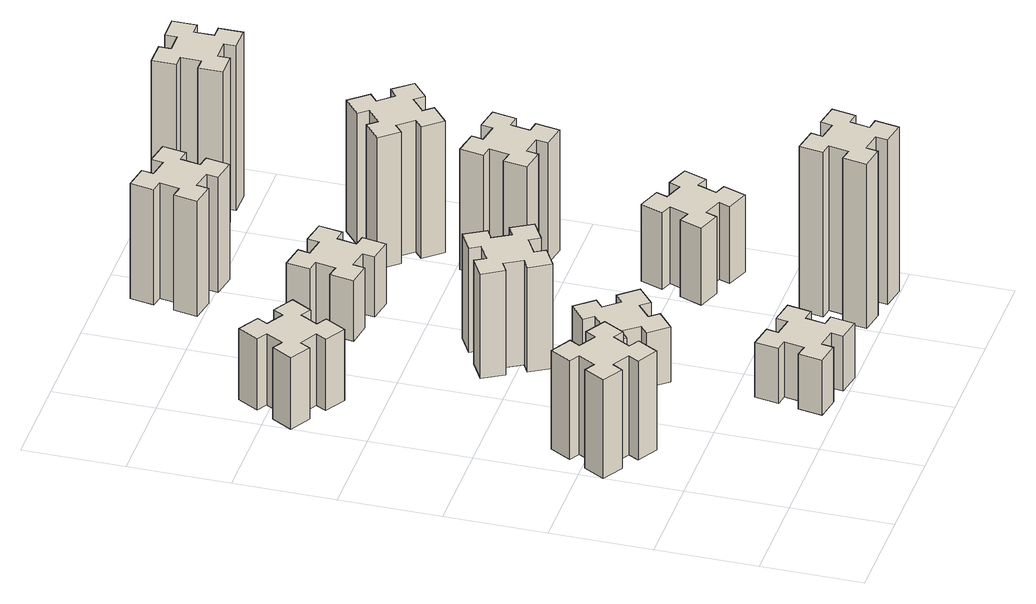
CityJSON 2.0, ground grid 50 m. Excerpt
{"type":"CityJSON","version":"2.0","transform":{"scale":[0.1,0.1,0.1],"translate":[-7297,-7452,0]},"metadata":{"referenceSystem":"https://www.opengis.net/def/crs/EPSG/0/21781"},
"CityObjects":{
"building1":{"type":"Building","attributes":{"class":"1000","function":"1000","usage":"1000","yearOfConstruction":2016,"roofType":"1000","measuredHeight":54,"storeysAboveGround":30,"storeysBelowGround":0},"geometry":[{"type":"Solid","lod":"1","boundaries":[[[[0,1,2,3,4,5,6,7,8,9,10,11,12,13,14,15,16,17,18,19]],[[17,16,20,21]],[[16,15,22,20]],[[15,14,23,22]],[[14,13,24,23]],[[13,12,25,24]],[[12,11,26,25]],[[11,10,27,26]],[[10,9,28,27]],[[9,8,29,28]],[[8,7,30,29]],[[7,6,31,30]],[[6,5,32,31]],[[5,4,33,32]],[[4,3,34,33]],[[3,2,35,34]],[[2,1,36,35]],[[1,0,37,36]],[[0,19,38,37]],[[19,18,39,38]],[[18,17,21,39]],[[24,25,26,27,28,29,30,31,32,33,34,35,36,37,38,39,21,20,22,23]]]]}]},
"building2":{"type":"Building","attributes":{"class":"1000","function":"1000","usage":"1000","yearOfConstruction":2016,"roofType":"1000","measuredHeight":39,"storeysAboveGround":30,"storeysBelowGround":0},"geometry":[{"type":"Solid","lod":"1","boundaries":[[[[40,41,42,43,44,45,46,47,48,49,50,51,52,53,54,55,56,57,58,59]],[[57,56,60,61]],[[56,55,62,60]],[[55,54,63,62]],[[54,53,64,63]],[[53,52,65,64]],[[52,51,66,65]],[[51,50,67,66]],[[50,49,68,67]],[[49,48,69,68]],[[48,47,70,69]],[[47,46,71,70]],[[46,45,72,71]],[[45,44,73,72]],[[44,43,74,73]],[[43,42,75,74]],[[42,41,76,75]],[[41,40,77,76]],[[40,59,78,77]],[[59,58,79,78]],[[58,57,61,79]],[[64,65,66,67,68,69,70,71,72,73,74,75,76,77,78,79,61,60,62,63]]]]}]},
"building3":{"type":"Building","attributes":{"class":"1000","function":"1000","usage":"1000","yearOfConstruction":2016,"roofType":"1000","measuredHeight":30,"storeysAboveGround":30,"storeysBelowGround":0},"geometry":[{"type":"Solid","lod":"1","boundaries":[[[[80,81,82,83,84,85,86,87,88,89,90,91,92,93,94,95,96,97,98,99]],[[97,96,100,101]],[[96,95,102,100]],[[95,94,103,102]],[[94,93,104,103]],[[93,92,105,104]],[[92,91,106,105]],[[91,90,107,106]],[[90,89,108,107]],[[89,88,109,108]],[[88,87,110,109]],[[87,86,111,110]],[[86,85,112,111]],[[85,84,113,112]],[[84,83,114,113]],[[83,82,115,114]],[[82,81,116,115]],[[81,80,117,116]],[[80,99,118,117]],[[99,98,119,118]],[[98,97,101,119]],[[104,105,106,107,108,109,110,111,112,113,114,115,116,117,118,119,101,100,102,103]]]]}]},
"building4":{"type":"Building","attributes":{"class":"1000","function":"1000","usage":"1000","yearOfConstruction":2016,"roofType":"1000","measuredHeight":30,"storeysAboveGround":30,"storeysBelowGround":0},"geometry":[{"type":"Solid","lod":"1","boundaries":[[[[120,121,122,123,124,125,126,127,128,129,130,131,132,133,134,135,136,137,138,139]],[[137,136,140,141]],[[136,135,142,140]],[[135,134,143,142]],[[134,133,144,143]],[[133,132,145,144]],[[132,131,146,145]],[[131,130,147,146]],[[130,129,148,147]],[[129,128,149,148]],[[128,127,150,149]],[[127,126,151,150]],[[126,125,152,151]],[[125,124,153,152]],[[124,123,154,153]],[[123,122,155,154]],[[122,121,156,155]],[[121,120,157,156]],[[120,139,158,157]],[[139,138,159,158]],[[138,137,141,159]],[[144,145,146,147,148,149,150,151,152,153,154,155,156,157,158,159,141,140,142,143]]]]}]},
"building5":{"type":"Building","attributes":{"class":"1000","function":"1000","usage":"1000","yearOfConstruction":2016,"roofType":"1000","measuredHeight":57,"storeysAboveGround":30,"storeysBelowGround":0},"geometry":[{"type":"Solid","lod":"1","boundaries":[[[[160,161,162,163,164,165,166,167,168,169,170,171,172,173,174,175,176,177,178,179]],[[177,176,180,181]],[[176,175,182,180]],[[175,174,183,182]],[[174,173,184,183]],[[173,172,185,184]],[[172,171,186,185]],[[171,170,187,186]],[[170,169,188,187]],[[169,168,189,188]],[[168,167,190,189]],[[167,166,191,190]],[[166,165,192,191]],[[165,164,193,192]],[[164,163,194,193]],[[163,162,195,194]],[[162,161,196,195]],[[161,160,197,196]],[[160,179,198,197]],[[179,178,199,198]],[[178,177,181,199]],[[184,185,186,187,188,189,190,191,192,193,194,195,196,197,198,199,181,180,182,183]]]]}]},
"building6":{"type":"Building","attributes":{"class":"1000","function":"1000","usage":"1000","yearOfConstruction":2016,"roofType":"1000","measuredHeight":33,"storeysAboveGround":30,"storeysBelowGround":0},"geometry":[{"type":"Solid","lod":"1","boundaries":[[[[200,201,202,203,204,205,206,207,208,209,210,211,212,213,214,215,216,217,218,219]],[[217,216,220,221]],[[216,215,222,220]],[[215,214,223,222]],[[214,213,224,223]],[[213,212,225,224]],[[212,211,226,225]],[[211,210,227,226]],[[210,209,228,227]],[[209,208,229,228]],[[208,207,230,229]],[[207,206,231,230]],[[206,205,232,231]],[[205,204,233,232]],[[204,203,234,233]],[[203,202,235,234]],[[202,201,236,235]],[[201,200,237,236]],[[200,219,238,237]],[[219,218,239,238]],[[218,217,221,239]],[[224,225,226,227,228,229,230,231,232,233,234,235,236,237,238,239,221,220,222,223]]]]}]},
"building7":{"type":"Building","attributes":{"class":"1000","function":"1000","usage":"1000","yearOfConstruction":2016,"roofType":"1000","measuredHeight":90,"storeysAboveGround":30,"storeysBelowGround":0},"geometry":[{"type":"Solid","lod":"1","boundaries":[[[[240,241,242,243,244,245,246,247,248,249,250,251,252,253,254,255,256,257,258,259]],[[257,256,260,261]],[[256,255,262,260]],[[255,254,263,262]],[[254,253,264,263]],[[253,252,265,264]],[[252,251,266,265]],[[251,250,267,266]],[[250,249,268,267]],[[249,248,269,268]],[[248,247,270,269]],[[247,246,271,270]],[[246,245,272,271]],[[245,244,273,272]],[[244,243,274,273]],[[243,242,275,274]],[[242,241,276,275]],[[241,240,277,276]],[[240,259,278,277]],[[259,258,279,278]],[[258,257,261,279]],[[264,265,266,267,268,269,270,271,272,273,274,275,276,277,278,279,261,260,262,263]]]]}]},
"building8":{"type":"Building","attributes":{"class":"1000","function":"1000","usage":"1000","yearOfConstruction":2016,"roofType":"1000","measuredHeight":63,"storeysAboveGround":30,"storeysBelowGround":0},"geometry":[{"type":"Solid","lod":"1","boundaries":[[[[280,281,282,283,284,285,286,287,288,289,290,291,292,293,294,295,296,297,298,299]],[[297,296,300,301]],[[296,295,302,300]],[[295,294,303,302]],[[294,293,304,303]],[[293,292,305,304]],[[292,291,306,305]],[[291,290,307,306]],[[290,289,308,307]],[[289,288,309,308]],[[288,287,310,309]],[[287,286,311,310]],[[286,285,312,311]],[[285,284,313,312]],[[284,283,314,313]],[[283,282,315,314]],[[282,281,316,315]],[[281,280,317,316]],[[280,299,318,317]],[[299,298,319,318]],[[298,297,301,319]],[[304,305,306,307,308,309,310,311,312,313,314,315,316,317,318,319,301,300,302,303]]]]}]},
"building9":{"type":"Building","attributes":{"class":"1000","function":"1000","usage":"1000","yearOfConstruction":2016,"roofType":"1000","measuredHeight":42,"storeysAboveGround":30,"storeysBelowGround":0},"geometry":[{"type":"Solid","lod":"1","boundaries":[[[[320,321,322,323,324,325,326,327,328,329,330,331,332,333,334,335,336,337,338,339]],[[337,336,340,341]],[[336,335,342,340]],[[335,334,343,342]],[[334,333,344,343]],[[333,332,345,344]],[[332,331,346,345]],[[331,330,347,346]],[[330,329,348,347]],[[329,328,349,348]],[[328,327,350,349]],[[327,326,351,350]],[[326,325,352,351]],[[325,324,353,352]],[[324,323,354,353]],[[323,322,355,354]],[[322,321,356,355]],[[321,320,357,356]],[[320,339,358,357]],[[339,338,359,358]],[[338,337,341,359]],[[344,345,346,347,348,349,350,351,352,353,354,355,356,357,358,359,341,340,342,343]]]]}]},
"building10":{"type":"Building","attributes":{"class":"1000","function":"1000","usage":"1000","yearOfConstruction":2016,"roofType":"1000","measuredHeight":66,"storeysAboveGround":30,"storeysBelowGround":0},"geometry":[{"type":"Solid","lod":"1","boundaries":[[[[360,361,362,363,364,365,366,367,368,369,370,371,372,373,374,375,376,377,378,379]],[[377,376,380,381]],[[376,375,382,380]],[[375,374,383,382]],[[374,373,384,383]],[[373,372,385,384]],[[372,371,386,385]],[[371,370,387,386]],[[370,369,388,387]],[[369,368,389,388]],[[368,367,390,389]],[[367,366,391,390]],[[366,365,392,391]],[[365,364,393,392]],[[364,363,394,393]],[[363,362,395,394]],[[362,361,396,395]],[[361,360,397,396]],[[360,379,398,397]],[[379,378,399,398]],[[378,377,381,399]],[[384,385,386,387,388,389,390,391,392,393,394,395,396,397,398,399,381,380,382,383]]]]}]},
"building11":{"type":"Building","attributes":{"class":"1000","function":"1000","usage":"1000","yearOfConstruction":2016,"roofType":"1000","measuredHeight":72,"storeysAboveGround":30,"storeysBelowGround":0},"geometry":[{"type":"Solid","lod":"1","boundaries":[[[[400,401,402,403,404,405,406,407,408,409,410,411,412,413,414,415,416,417,418,419]],[[417,416,420,421]],[[416,415,422,420]],[[415,414,423,422]],[[414,413,424,423]],[[413,412,425,424]],[[412,411,426,425]],[[411,410,427,426]],[[410,409,428,427]],[[409,408,429,428]],[[408,407,430,429]],[[407,406,431,430]],[[406,405,432,431]],[[405,404,433,432]],[[404,403,434,433]],[[403,402,435,434]],[[402,401,436,435]],[[401,400,437,436]],[[400,419,438,437]],[[419,418,439,438]],[[418,417,421,439]],[[424,425,426,427,428,429,430,431,432,433,434,435,436,437,438,439,421,420,422,423]]]]}]},
"building12":{"type":"Building","attributes":{"class":"1000","function":"1000","usage":"1000","yearOfConstruction":2016,"roofType":"1000","measuredHeight":90,"storeysAboveGround":30,"storeysBelowGround":0},"geometry":[{"type":"Solid","lod":"1","boundaries":[[[[440,441,442,443,444,445,446,447,448,449,450,451,452,453,454,455,456,457,458,459]],[[457,456,460,461]],[[456,455,462,460]],[[455,454,463,462]],[[454,453,464,463]],[[453,452,465,464]],[[452,451,466,465]],[[451,450,467,466]],[[450,449,468,467]],[[449,448,469,468]],[[448,447,470,469]],[[447,446,471,470]],[[446,445,472,471]],[[445,444,473,472]],[[444,443,474,473]],[[443,442,475,474]],[[442,441,476,475]],[[441,440,477,476]],[[440,459,478,477]],[[459,458,479,478]],[[458,457,461,479]],[[464,465,466,467,468,469,470,471,472,473,474,475,476,477,478,479,461,460,462,463]]]]}]}
},
"vertices":[
[306,847,0],[356,934,0],[408,904,0],[468,1008,0],[364,1068,0],[334,1016,0],[247,1066,0],[277,1118,0],[173,1178,0],[113,1074,0],[165,1044,0],[115,957,0],[63,987,0],[3,883,0],[107,823,0],[137,875,0],[224,825,0],[194,773,0],[298,713,0],[358,817,0],[224,825,540],[194,773,540],[137,875,540],[107,823,540],[3,883,540],[63,987,540],[115,957,540],[165,1044,540],[113,1074,540],[173,1178,540],[277,1118,540],[247,1066,540],[334,1016,540],[364,1068,540],[468,1008,540],[408,904,540],[356,934,540],[306,847,540],[358,817,540],[298,713,540],
[306,2327,0],[356,2414,0],[408,2384,0],[468,2488,0],[364,2548,0],[334,2496,0],[247,2546,0],[277,2598,0],[173,2658,0],[113,2554,0],[165,2524,0],[115,2437,0],[63,2467,0],[3,2363,0],[107,2303,0],[137,2355,0],[224,2305,0],[194,2253,0],[298,2193,0],[358,2297,0],[224,2305,390],[194,2253,390],[137,2355,390],[107,2303,390],[3,2363,390],[63,2467,390],[115,2437,390],[165,2524,390],[113,2554,390],[173,2658,390],[277,2598,390],[247,2546,390],[334,2496,390],[364,2548,390],[468,2488,390],[408,2384,390],[356,2414,390],[306,2327,390],[358,2297,390],[298,2193,390],
[876,274,0],[858,175,0],[799,186,0],[778,67,0],[897,47,0],[907,106,0],[1005,88,0],[995,29,0],[1113,8,0],[1134,127,0],[1075,137,0],[1092,235,0],[1151,225,0],[1172,343,0],[1054,364,0],[1044,305,0],[945,322,0],[956,381,0],[837,402,0],[817,284,0],[945,322,300],[956,381,300],[1044,305,300],[1054,364,300],[1172,343,300],[1151,225,300],[1092,235,300],[1075,137,300],[1134,127,300],[1113,8,300],[995,29,300],[1005,88,300],[907,106,300],[897,47,300],[778,67,300],[799,186,300],[858,175,300],[876,274,300],[817,284,300],[837,402,300],
[908,929,0],[984,993,0],[1023,947,0],[1115,1024,0],[1038,1116,0],[992,1078,0],[927,1154,0],[973,1193,0],[896,1285,0],[804,1208,0],[843,1162,0],[766,1097,0],[728,1143,0],[636,1066,0],[713,974,0],[759,1013,0],[823,936,0],[777,898,0],[854,806,0],[946,883,0],[823,936,300],[777,898,300],[759,1013,300],[713,974,300],[636,1066,300],[728,1143,300],[766,1097,300],[843,1162,300],[804,1208,300],[896,1285,300],[973,1193,300],[927,1154,300],[992,1078,300],[1038,1116,300],[1115,1024,300],[1023,947,300],[984,993,300],[908,929,300],[946,883,300],[854,806,300],
[755,1574,0],[805,1487,0],[753,1457,0],[813,1353,0],[917,1413,0],[887,1465,0],[974,1515,0],[1004,1463,0],[1108,1523,0],[1048,1627,0],[996,1597,0],[946,1684,0],[998,1714,0],[938,1818,0],[834,1758,0],[864,1706,0],[777,1656,0],[747,1708,0],[643,1648,0],[703,1544,0],[777,1656,570],[747,1708,570],[864,1706,570],[834,1758,570],[938,1818,570],[998,1714,570],[946,1684,570],[996,1597,570],[1048,1627,570],[1108,1523,570],[1004,1463,570],[974,1515,570],[887,1465,570],[917,1413,570],[813,1353,570],[753,1457,570],[805,1487,570],[755,1574,570],[703,1544,570],[643,1648,570],
[876,2494,0],[858,2395,0],[799,2406,0],[778,2287,0],[897,2267,0],[907,2326,0],[1005,2308,0],[995,2249,0],[1113,2228,0],[1134,2347,0],[1075,2357,0],[1092,2455,0],[1151,2445,0],[1172,2563,0],[1054,2584,0],[1044,2525,0],[945,2542,0],[956,2601,0],[837,2622,0],[817,2504,0],[945,2542,330],[956,2601,330],[1044,2525,330],[1054,2584,330],[1172,2563,330],[1151,2445,330],[1092,2455,330],[1075,2357,330],[1134,2347,330],[1113,2228,330],[995,2249,330],[1005,2308,330],[907,2326,330],[897,2267,330],[778,2287,330],[799,2406,330],[858,2395,330],[876,2494,330],[817,2504,330],[837,2622,330],
[1784,305,0],[1685,322,0],[1696,381,0],[1577,402,0],[1557,284,0],[1616,274,0],[1598,175,0],[1539,186,0],[1518,67,0],[1637,47,0],[1647,106,0],[1745,88,0],[1735,29,0],[1853,8,0],[1874,127,0],[1815,137,0],[1832,235,0],[1891,225,0],[1912,343,0],[1794,364,0],[1832,235,900],[1891,225,900],[1815,137,900],[1874,127,900],[1853,8,900],[1735,29,900],[1745,88,900],[1647,106,900],[1637,47,900],[1518,67,900],[1539,186,900],[1598,175,900],[1616,274,900],[1557,284,900],[1577,402,900],[1696,381,900],[1685,322,900],[1784,305,900],[1794,364,900],[1912,343,900],
[876,3234,0],[858,3135,0],[799,3146,0],[778,3027,0],[897,3007,0],[907,3066,0],[1005,3048,0],[995,2989,0],[1113,2968,0],[1134,3087,0],[1075,3097,0],[1092,3195,0],[1151,3185,0],[1172,3303,0],[1054,3324,0],[1044,3265,0],[945,3282,0],[956,3341,0],[837,3362,0],[817,3244,0],[945,3282,630],[956,3341,630],[1044,3265,630],[1054,3324,630],[1172,3303,630],[1151,3185,630],[1092,3195,630],[1075,3097,630],[1134,3087,630],[1113,2968,630],[995,2989,630],[1005,3048,630],[907,3066,630],[897,3007,630],[778,3027,630],[799,3146,630],[858,3135,630],[876,3234,630],[817,3244,630],[837,3362,630],
[1631,859,0],[1725,825,0],[1704,769,0],[1817,727,0],[1858,840,0],[1802,861,0],[1836,955,0],[1892,934,0],[1933,1047,0],[1820,1088,0],[1800,1032,0],[1706,1066,0],[1727,1122,0],[1614,1163,0],[1573,1050,0],[1629,1030,0],[1595,936,0],[1539,957,0],[1497,844,0],[1610,803,0],[1595,936,420],[1539,957,420],[1629,1030,420],[1573,1050,420],[1614,1163,420],[1727,1122,420],[1706,1066,420],[1800,1032,420],[1820,1088,420],[1933,1047,420],[1892,934,420],[1836,955,420],[1802,861,420],[1858,840,420],[1817,727,420],[1704,769,420],[1725,825,420],[1631,859,420],[1610,803,420],[1497,844,420],
[1547,1686,0],[1645,1668,0],[1635,1609,0],[1753,1588,0],[1774,1707,0],[1715,1717,0],[1732,1815,0],[1791,1805,0],[1812,1923,0],[1694,1944,0],[1684,1885,0],[1585,1902,0],[1596,1961,0],[1477,1982,0],[1457,1864,0],[1516,1854,0],[1498,1755,0],[1439,1766,0],[1418,1647,0],[1537,1627,0],[1498,1755,660],[1439,1766,660],[1516,1854,660],[1457,1864,660],[1477,1982,660],[1596,1961,660],[1585,1902,660],[1684,1885,660],[1694,1944,660],[1812,1923,660],[1791,1805,660],[1732,1815,660],[1715,1717,660],[1774,1707,660],[1753,1588,660],[1635,1609,660],[1645,1668,660],[1547,1686,660],[1537,1627,660],[1418,1647,660],
[1499,2293,0],[1563,2216,0],[1517,2178,0],[1594,2086,0],[1686,2163,0],[1648,2209,0],[1724,2273,0],[1763,2227,0],[1855,2304,0],[1778,2396,0],[1732,2358,0],[1667,2434,0],[1713,2473,0],[1636,2565,0],[1544,2488,0],[1583,2442,0],[1506,2377,0],[1468,2423,0],[1376,2346,0],[1453,2254,0],[1506,2377,720],[1468,2423,720],[1583,2442,720],[1544,2488,720],[1636,2565,720],[1713,2473,720],[1667,2434,720],[1732,2358,720],[1778,2396,720],[1855,2304,720],[1763,2227,720],[1724,2273,720],[1648,2209,720],[1686,2163,720],[1594,2086,720],[1517,2178,720],[1563,2216,720],[1499,2293,720],[1453,2254,720],[1376,2346,720],
[1565,3155,0],[1665,3155,0],[1665,3095,0],[1785,3095,0],[1785,3215,0],[1725,3215,0],[1725,3315,0],[1785,3315,0],[1785,3435,0],[1665,3435,0],[1665,3375,0],[1565,3375,0],[1565,3435,0],[1445,3435,0],[1445,3315,0],[1505,3315,0],[1505,3215,0],[1445,3215,0],[1445,3095,0],[1565,3095,0],[1505,3215,900],[1445,3215,900],[1505,3315,900],[1445,3315,900],[1445,3435,900],[1565,3435,900],[1565,3375,900],[1665,3375,900],[1665,3435,900],[1785,3435,900],[1785,3315,900],[1725,3315,900],[1725,3215,900],[1785,3215,900],[1785,3095,900],[1665,3095,900],[1665,3155,900],[1565,3155,900],[1565,3095,900],[1445,3095,900]
]}
